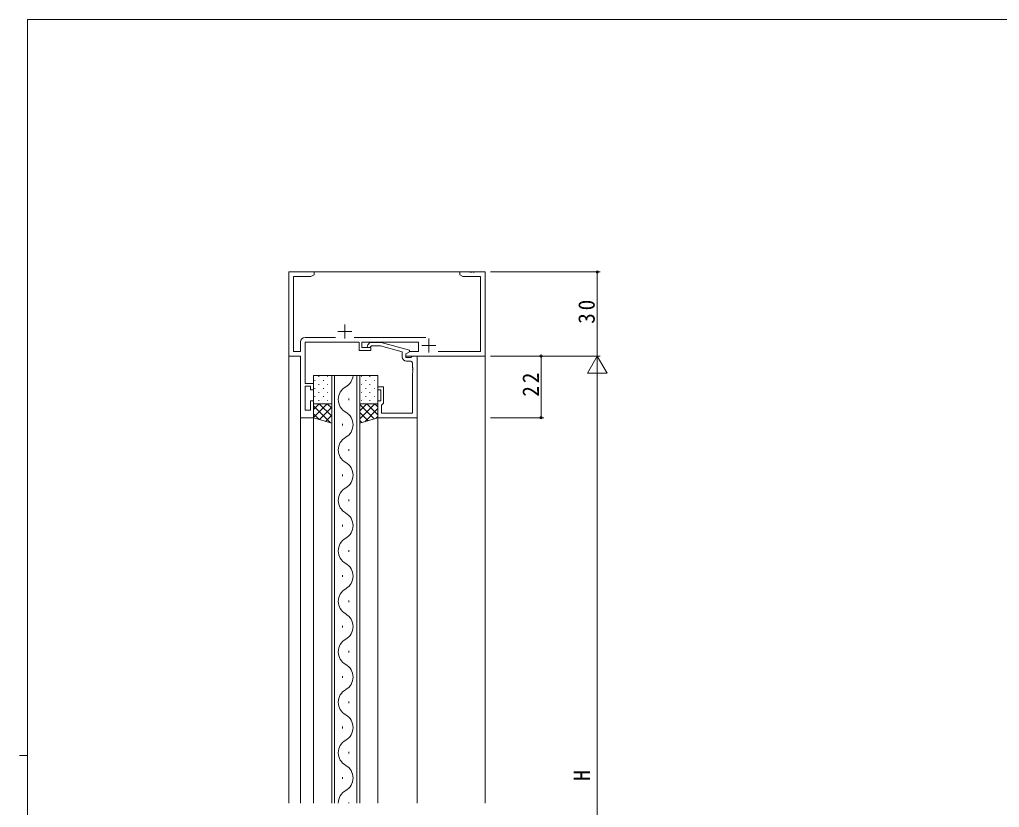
# Model space of a CAD drawing. Units: millimetres, scale not verified. Extents: x -594 to 199, y -420 to 144.
# Drawn here: x -594 to -244.6, y -139.6 to 141.4 of the extents above; entities that cross this region are included whole.
import ezdxf
from ezdxf.enums import TextEntityAlignment as Align

# ---------------------------------------------------------------- set-up
doc = ezdxf.new("R2010")
doc.units = ezdxf.units.MM
doc.header["$LTSCALE"] = 2
for name, color, linetype, lineweight in [('0-1_YKK_ZWAK', 7, 'Continuous', 9), ('0-3_YKK_11', 7, 'Continuous', 9), ('0-4_YKK_12', 2, 'Continuous', 9), ('0-5_YKK_13', 4, 'Continuous', 9), ('0-7_YKK_D', 6, 'Continuous', 9)]:
    doc.layers.add(name, color=color, linetype=linetype, lineweight=lineweight)
doc.styles.add('ＭＳ ゴシック', font='')
doc.styles.get('ＭＳ ゴシック').set_extended_font_data('MS Gothic')

msp = doc.modelspace()

# ---------------------------------------------------------------- linework, layer by layer
at = {"layer": '0-1_YKK_ZWAK'}
for p, q in [((-591.2, -383.6), (-591.2, 141.4)), ((178.8, 141.4), (-591.2, 141.4)), ((-594, -121.1), (-591.2, -121.1))]:
    msp.add_line(p, q, dxfattribs=at)
at = {"layer": '0-3_YKK_11'}
for p, q in [((-498, 51.4), (-489, 51.4)), ((-498, 21.4), (-498, 51.4)), ((-496.37, 49.77), (-496.37, 23.03)), ((-490.091, 49.77), (-496.37, 49.77)), ((-489, 50.4), (-490.091, 49.77)), ((-489, 51.4), (-489, 50.4)), ((-437, 51.4), (-433.458, 51.4)), ((-437, 50.4), (-437, 51.4)), ((-435.909, 49.77), (-437, 50.4)), ((-429.63, 49.77), (-435.909, 49.77)), ((-433.458, 51.4), (-433.275, 51.28)), ((-433.275, 51.28), (-432.725, 51.28)), ((-432.725, 51.28), (-432.542, 51.4)), ((-432.542, 51.4), (-432.458, 51.4)), ((-432.458, 51.4), (-432.275, 51.28)), ((-432.275, 51.28), (-431.725, 51.28)), ((-431.725, 51.28), (-431.542, 51.4)), ((-431.542, 51.4), (-428, 51.4)), ((-429.63, 23.03), (-429.63, 49.77)), ((-428, 51.4), (-428, 21.4)), ((-478, 32.6), (-478, 27.6)), ((-492.2, 28.03), (-481.35, 28.03)), ((-480.5, 30.1), (-475.5, 30.1)), ((-474.65, 28.03), (-449.093, 28.03)), ((-493.8, 23.03), (-493.8, 26.43)), ((-492.17, 26.4), (-492.17, 11.6)), ((-472.9, 26.4), (-492.17, 26.4)), ((-472.9, 23.4), (-472.9, 26.4)), ((-471.9, 26.4), (-471.9, 24.4)), ((-451.7, 26.4), (-471.9, 26.4)), ((-469.824, 25.424), (-469.049, 26.2)), ((-469.049, 26.2), (-465.103, 26.2)), ((-468.551, 25), (-468.976, 24.576)), ((-465.261, 25), (-468.551, 25)), ((-457.5, 22.92), (-465.261, 25)), ((-465.103, 26.2), (-455, 23.493)), ((-451.7, 23.03), (-451.7, 26.4)), ((-450.5, 25.1), (-445.5, 25.1)), ((-448, 27.6), (-448, 22.6)), ((-493.8, 21.4), (-498, 21.4)), ((-496.37, 23.03), (-493.8, 23.03)), ((-493.8, -0.6), (-493.8, 21.4)), ((-468.7, 23.4), (-472.9, 23.4)), ((-471.9, 24.4), (-468.7, 24.4)), ((-468.7, 24.4), (-468.7, 23.4)), ((-457.5, 21.1), (-457.5, 22.92)), ((-456.2, 22.2), (-454.762, 23.03)), ((-455, 22.893), (-456.2, 22.2)), ((-456.2, 22.2), (-456.2, 20.9)), ((-456.2, 21.4), (-456.2, 22.2)), ((-428, 21.4), (-456.2, 21.4)), ((-455, 23.493), (-455, 22.893)), ((-454.762, 23.03), (-451.7, 23.03)), ((-454.4, 20.9), (-454.2, 21.1)), ((-454.2, 21.1), (-453.9, 21.4)), ((-453.9, 21.4), (-452.2, 21.4)), ((-452.2, 21.4), (-452.2, -0.6)), ((-444.76, 23.03), (-429.63, 23.03)), ((-456.2, 20.9), (-454.4, 20.9)), ((-454.83, 19.6), (-456, 19.6)), ((-453.83, 17.358), (-453.83, 18.6)), ((-453.71, 17.175), (-453.83, 17.358)), ((-453.83, 16.442), (-453.71, 16.625)), ((-453.83, 16.358), (-453.83, 16.442)), ((-453.71, 16.175), (-453.83, 16.358)), ((-453.83, 15.442), (-453.71, 15.625)), ((-453.83, 1.03), (-453.83, 15.442)), ((-453.71, 16.625), (-453.71, 17.175)), ((-453.71, 15.625), (-453.71, 16.175)), ((-492.17, 11.6), (-489.2, 11.6)), ((-492.17, 10.6), (-492.17, 2.1)), ((-490.2, 10.6), (-492.17, 10.6)), ((-490.2, 9.4), (-490.2, 10.6)), ((-489.2, 11.6), (-489.2, 9.4)), ((-489.2, 9.4), (-490.2, 9.4)), ((-466.2, 10.4), (-464.2, 10.4)), ((-466.2, 9.4), (-466.2, 10.4)), ((-465.2, 9.4), (-466.2, 9.4)), ((-465.2, 5.4), (-465.2, 9.4)), ((-464.2, 10.4), (-464.2, 4.6)), ((-490.2, 5.4), (-489.2, 5.4)), ((-490.2, 2.1), (-490.2, 5.4)), ((-489.2, 5.4), (-489.2, -0.6)), ((-466.2, 5.4), (-465.2, 5.4)), ((-466.2, -0.6), (-466.2, 5.4)), ((-464.7, 4.1), (-464.9, 3.9)), ((-464.9, 3.9), (-464.9, 1.03)), ((-464.2, 4.6), (-464.7, 4.1)), ((-492.17, 2.1), (-490.2, 2.1)), ((-464.9, 1.03), (-453.83, 1.03)), ((-489.2, -0.6), (-493.8, -0.6)), ((-452.2, -0.6), (-466.2, -0.6))]:
    msp.add_line(p, q, dxfattribs=at)
for centre, radius, start, end in [((-492.2, 26.43), 1.6, 90, 179.99998), ((-469.4, 25), 0.6, 134.99998, 315), ((-456, 21.1), 1.5, 180, 269.99998), ((-454.83, 18.6), 1, 0, 89.99998)]:
    msp.add_arc(centre, radius, start, end, dxfattribs=at)
at = {"layer": '0-4_YKK_12'}
for p, q in [((-498, 51.4), (-498, -138.1)), ((-498, 51.4), (-428, 51.4)), ((-428, 51.4), (-428, 37.699)), ((-428, 36.101), (-428, -138.1)), ((-482.7, -138.1), (-482.7, 14.4)), ((-482.7, 14.4), (-472.7, 14.4)), ((-481.7, 14.4), (-481.7, -138.1)), ((-473.7, -138.1), (-473.7, 14.4)), ((-472.7, 14.4), (-472.7, -138.1)), ((-476.56, 5.6), (-476.56, 6.2)), ((-493.8, -0.3), (-493.8, -138.1)), ((-489.2, -0.1), (-489.2, -138.1)), ((-478.84, -3.4), (-478.84, -2.8)), ((-466.2, -0.3), (-466.2, -138.1)), ((-452.2, -0.3), (-452.2, -138.1)), ((-476.56, -12.4), (-476.56, -11.8)), ((-478.84, -21.4), (-478.84, -20.8)), ((-476.56, -30.4), (-476.56, -29.8)), ((-478.84, -39.4), (-478.84, -38.8)), ((-476.56, -48.4), (-476.56, -47.8)), ((-478.84, -57.4), (-478.84, -56.8)), ((-476.56, -66.4), (-476.56, -65.8)), ((-478.84, -75.4), (-478.84, -74.8)), ((-476.56, -84.4), (-476.56, -83.8)), ((-478.84, -93.4), (-478.84, -92.8)), ((-476.56, -102.4), (-476.56, -101.8)), ((-478.84, -111.4), (-478.84, -110.8)), ((-476.56, -120.4), (-476.56, -119.8)), ((-478.84, -129.4), (-478.84, -128.8)), ((-476.56, -138.1), (-476.56, -137.8))]:
    msp.add_line(p, q, dxfattribs=at)
for centre, start, end in [((-480.215, 14.9), 299.20253, 354.43419), ((-475.185, 5.9), 119.20253, 240.79745), ((-480.215, -3.1), 299.20253, 60.79745), ((-475.185, -12.1), 119.20253, 240.79745), ((-480.215, -21.1), 299.20253, 60.79745), ((-475.185, -30.1), 119.20253, 240.79745), ((-480.215, -39.1), 299.20253, 60.79745), ((-475.185, -48.1), 119.20253, 240.79745), ((-480.215, -57.1), 299.20253, 60.79745), ((-475.185, -66.1), 119.20253, 240.79745), ((-480.215, -75.1), 299.20253, 60.79745), ((-475.185, -84.1), 119.20253, 240.79745), ((-480.215, -93.1), 299.20253, 60.79745), ((-475.185, -102.1), 119.20253, 240.79745), ((-480.215, -111.1), 299.20253, 60.79745), ((-475.185, -120.1), 119.20253, 240.79745), ((-480.215, -129.1), 299.20253, 60.79745), ((-475.185, -138.1), 119.20253, 180.00012)]:
    msp.add_arc(centre, 5.155, start, end, dxfattribs=at)
at = {"layer": '0-5_YKK_13'}
for p, q in [((-489.2, 14.4), (-489.2, 4.4)), ((-482.7, 14.4), (-489.2, 14.4)), ((-487.365, 14.079), (-487.165, 14.079)), ((-484.335, 14.079), (-484.135, 14.079)), ((-482.7, 4.4), (-482.7, 14.4)), ((-472.7, 14.4), (-466.2, 14.4)), ((-472.7, 4.4), (-472.7, 14.4)), ((-472.215, 14.08), (-472.015, 14.08)), ((-469.185, 14.08), (-468.985, 14.08)), ((-466.2, 14.4), (-466.2, 4.4)), ((-488.78, 12.664), (-488.58, 12.664)), ((-487.365, 11.249), (-487.165, 11.249)), ((-485.75, 12.664), (-485.55, 12.664)), ((-484.335, 11.249), (-484.135, 11.249)), ((-482.72, 12.664), (-482.7, 12.664)), ((-472.215, 11.249), (-472.015, 11.249)), ((-470.6, 12.664), (-470.4, 12.664)), ((-469.185, 11.249), (-468.985, 11.249)), ((-467.57, 12.664), (-467.37, 12.664)), ((-488.78, 9.834), (-488.58, 9.834)), ((-488.78, 7.004), (-488.58, 7.004)), ((-487.365, 8.419), (-487.165, 8.419)), ((-485.75, 9.834), (-485.55, 9.834)), ((-485.75, 7.004), (-485.55, 7.004)), ((-484.335, 8.419), (-484.135, 8.419)), ((-482.72, 9.834), (-482.7, 9.834)), ((-482.72, 7.004), (-482.7, 7.004)), ((-472.215, 8.42), (-472.015, 8.42)), ((-470.6, 9.834), (-470.4, 9.834)), ((-470.6, 7.004), (-470.4, 7.004)), ((-469.185, 8.42), (-468.985, 8.42)), ((-467.57, 9.834), (-467.37, 9.834)), ((-467.57, 7.004), (-467.37, 7.004)), ((-489.2, 4.4), (-482.7, 4.4)), ((-489.2, -0.6), (-489.2, 4.4)), ((-489.2, 4.4), (-482.7, 4.4)), ((-487.103, 4.4), (-489.2, 2.303)), ((-484.275, 4.4), (-489.2, -0.525)), ((-489.2, 3.626), (-483.095, -2.478)), ((-487.365, 5.589), (-487.165, 5.589)), ((-487.145, 4.4), (-482.7, -0.045)), ((-484.335, 5.589), (-484.135, 5.589)), ((-484.317, 4.4), (-482.7, 2.783)), ((-482.7, 4.4), (-482.7, -2.6)), ((-466.2, 4.4), (-472.7, 4.4)), ((-472.7, 4.4), (-472.7, -2.6)), ((-466.2, 4.4), (-472.7, 4.4)), ((-470.133, 4.4), (-472.7, 1.833)), ((-467.304, 4.4), (-472.7, -0.996)), ((-472.7, 4.097), (-467.579, -1.024)), ((-472.215, 5.589), (-472.015, 5.589)), ((-470.175, 4.4), (-466.2, 0.425)), ((-469.185, 5.589), (-468.985, 5.589)), ((-467.346, 4.4), (-466.2, 3.254)), ((-466.2, -0.6), (-466.2, 4.4)), ((-489.2, 0.798), (-487.181, -1.221)), ((-482.7, 3.146), (-487.094, -1.248)), ((-482.7, 0.318), (-484.931, -1.913)), ((-472.7, 1.268), (-469.742, -1.69)), ((-466.2, 2.676), (-470.932, -2.056)), ((-482.7, -2.6), (-489.2, -0.6)), ((-482.7, -2.51), (-482.769, -2.579)), ((-472.7, -2.6), (-466.2, -0.6)), ((-472.7, -1.56), (-471.905, -2.355)), ((-466.2, -0.152), (-466.846, -0.799))]:
    msp.add_line(p, q, dxfattribs=at)
at = {"layer": '0-7_YKK_D'}
for p, q in [((-426, 51.4), (-387, 51.4)), ((-388, 51.4), (-388, 21.4)), ((-426, 21.4), (-407, 21.4)), ((-426, 21.4), (-387, 21.4)), ((-426, 21.4), (-387, 21.4)), ((-408, -0.6), (-408, 21.4)), ((-388, 21.4), (-391.5, 15.338)), ((-388, 21.4), (-388, 9.276)), ((-388, 21.4), (-384.5, 15.338)), ((-391.5, 15.338), (-384.5, 15.338)), ((-388, 14.4), (-388, -271.6)), ((-426, -0.6), (-407, -0.6))]:
    msp.add_line(p, q, dxfattribs=at)
for centre in [(-388, 51.4), (-408, 21.4), (-408, -0.6)]:
    msp.add_circle(centre, 0.425, dxfattribs=at)

# ---------------------------------------------------------------- texts
at = {"layer": '0-7_YKK_D', "color": 7, "style": 'ＭＳ ゴシック'}
msp.add_text('H', height=5.865, rotation=90, dxfattribs=at).set_placement((-388.8, -130.2), align=Align.BOTTOM_LEFT)
at = {"layer": '0-7_YKK_D', "color": 7, "char_height": 5.865, "attachment_point": 7, "rotation": 90, "style": 'ＭＳ ゴシック'}
for s, insert in [('\\T1.27;\\W0.95;30', (-388.8, 32.88)), ('\\T1.27;\\W0.95;22', (-408.8, 6.88))]:
    msp.add_mtext(s, dxfattribs=dict(at, insert=insert))

doc.saveas('drawing.dxf')
